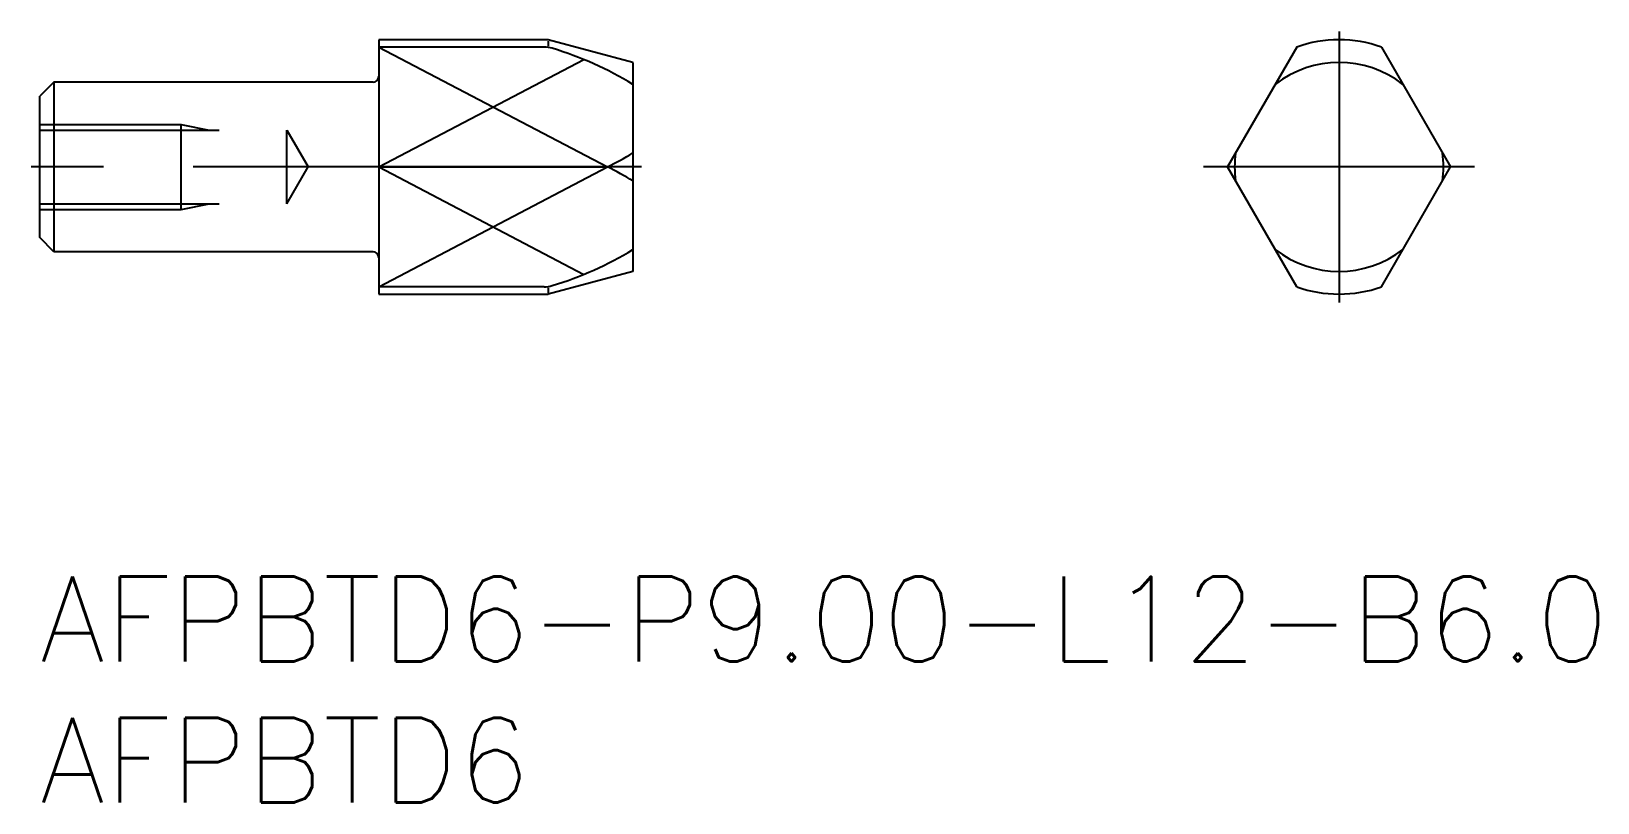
# Model space of a CAD drawing. Extents: x -0.3 to 55.2, y -8 to 19.3.
import ezdxf

# ---------------------------------------------------------------- set-up
doc = ezdxf.new("R2010")
doc.units = 0
doc.header["$LTSCALE"] = 0.5
doc.linetypes.add('CENTER', pattern=[50.8, 31.75, -6.35, 6.35, -6.35])
doc.linetypes.add('DASHED', pattern=[19.05, 12.7, -6.35])
for name, color, linetype in [('MSM_CENTER', 1, 'CENTER'), ('MSM_CONTINUOUS', 7, 'CONTINUOUS'), ('MSM_DASHED', 4, 'DASHED'), ('MSM_NARROW', 5, 'CONTINUOUS'), ('MSM_PART_NUMBER', 7, 'CONTINUOUS')]:
    doc.layers.add(name, color=color, linetype=linetype)
doc.styles.get("Standard").update_dxf_attribs({"font": 'txt.shx', "height": 1, "bigfont": 'bigfont.shx'})

# ---------------------------------------------------------------- blocks, each defined once
blk = doc.blocks.new('*U4')
at = {"layer": 'MSM_PART_NUMBER'}
blk.add_text('AFPBTD6-P9.00-L12-B6.0', height=3, dxfattribs=at).set_placement((0, -3))
blk = doc.blocks.new('*U5')
at = {"layer": 'MSM_PART_NUMBER'}
blk.add_text('AFPBTD6', height=3, dxfattribs=at).set_placement((0, -8))

msp = doc.modelspace()

# ---------------------------------------------------------------- linework, layer by layer
at = {"layer": 'MSM_CENTER'}
for p, q in [((46, 19.3), (46, 9.7)), ((21.3, 14.5), (-0.3, 14.5)), ((50.8, 14.5), (41.2, 14.5))]:
    msp.add_line(p, q, dxfattribs=at)
at = {"layer": 'MSM_CONTINUOUS'}
for p, q in [((18, 19), (12, 19)), ((12, 19), (12, 10)), ((21, 18.196), (18, 19)), ((17.854, 18.743), (12, 18.743)), ((44.5, 18.743), (42.051, 14.5)), ((47.5, 18.743), (49.949, 14.5)), ((21, 18.196), (21, 10.804)), ((0.5, 17.5), (0, 17)), ((0.5, 17.5), (0.5, 11.5)), ((11.8, 17.5), (0.5, 17.5)), ((0, 12), (0, 17)), ((12, 14.5), (20.1, 14.5)), ((44.5, 10.257), (42.051, 14.5)), ((47.5, 10.257), (49.949, 14.5)), ((0.5, 11.5), (0, 12)), ((11.8, 11.5), (0.5, 11.5)), ((21, 10.804), (18, 10)), ((17.854, 10.257), (12, 10.257)), ((12, 10), (18, 10))]:
    msp.add_line(p, q, dxfattribs=at)
for centre, radius, start, end in [((46, 14.5), 4.5, 70.5288, 109.4712), ((17.854, 17.743), 1, 73.0765, 90), ((14.494, 6.699), 12.543, 58.757, 73.0765), ((46, 14.5), 3.696, 52.2737, 127.7263), ((11.8, 17.7), 0.2, 270, 0), ((14.494, 25.721), 12.543, 296.5441, 301.243), ((46, 14.5), 3.696, 172.2737, 187.7263), ((46, 14.5), 3.696, 352.2737, 7.7263), ((14.494, 3.279), 12.543, 58.757, 63.4559), ((11.8, 11.3), 0.2, 0, 90), ((14.494, 22.301), 12.543, 286.9235, 301.243), ((46, 14.5), 3.696, 232.2737, 307.7263), ((17.854, 11.257), 1, 270, 286.9235), ((46, 14.5), 4.5, 250.5288, 289.4712)]:
    msp.add_arc(centre, radius, start, end, dxfattribs=at)
at = {"layer": 'MSM_DASHED'}
for p, q in [((0, 16), (5, 16)), ((0, 15.8), (8.749, 15.8)), ((5, 16), (6, 15.8)), ((5, 13), (5, 16)), ((8.749, 13.2), (8.749, 15.8)), ((8.749, 15.8), (9.5, 14.5)), ((8.749, 13.2), (9.5, 14.5)), ((0, 13.2), (8.749, 13.2)), ((0, 13), (5, 13)), ((5, 13), (6, 13.2))]:
    msp.add_line(p, q, dxfattribs=at)
at = {"layer": 'MSM_NARROW'}
for p, q in [((18, 18.953), (18, 18.773)), ((12, 18.743), (20.1, 14.5)), ((12, 14.5), (19.259, 18.302)), ((12, 10.257), (20.1, 14.5)), ((12, 14.5), (19.259, 10.698)), ((18, 10.227), (18, 10.047))]:
    msp.add_line(p, q, dxfattribs=at)

# ---------------------------------------------------------------- block references
at = {"layer": 'MSM_CONTINUOUS'}
for name in ['*U4', '*U5']:
    msp.add_blockref(name, (0, 0), dxfattribs=at)

doc.saveas('drawing.dxf')
